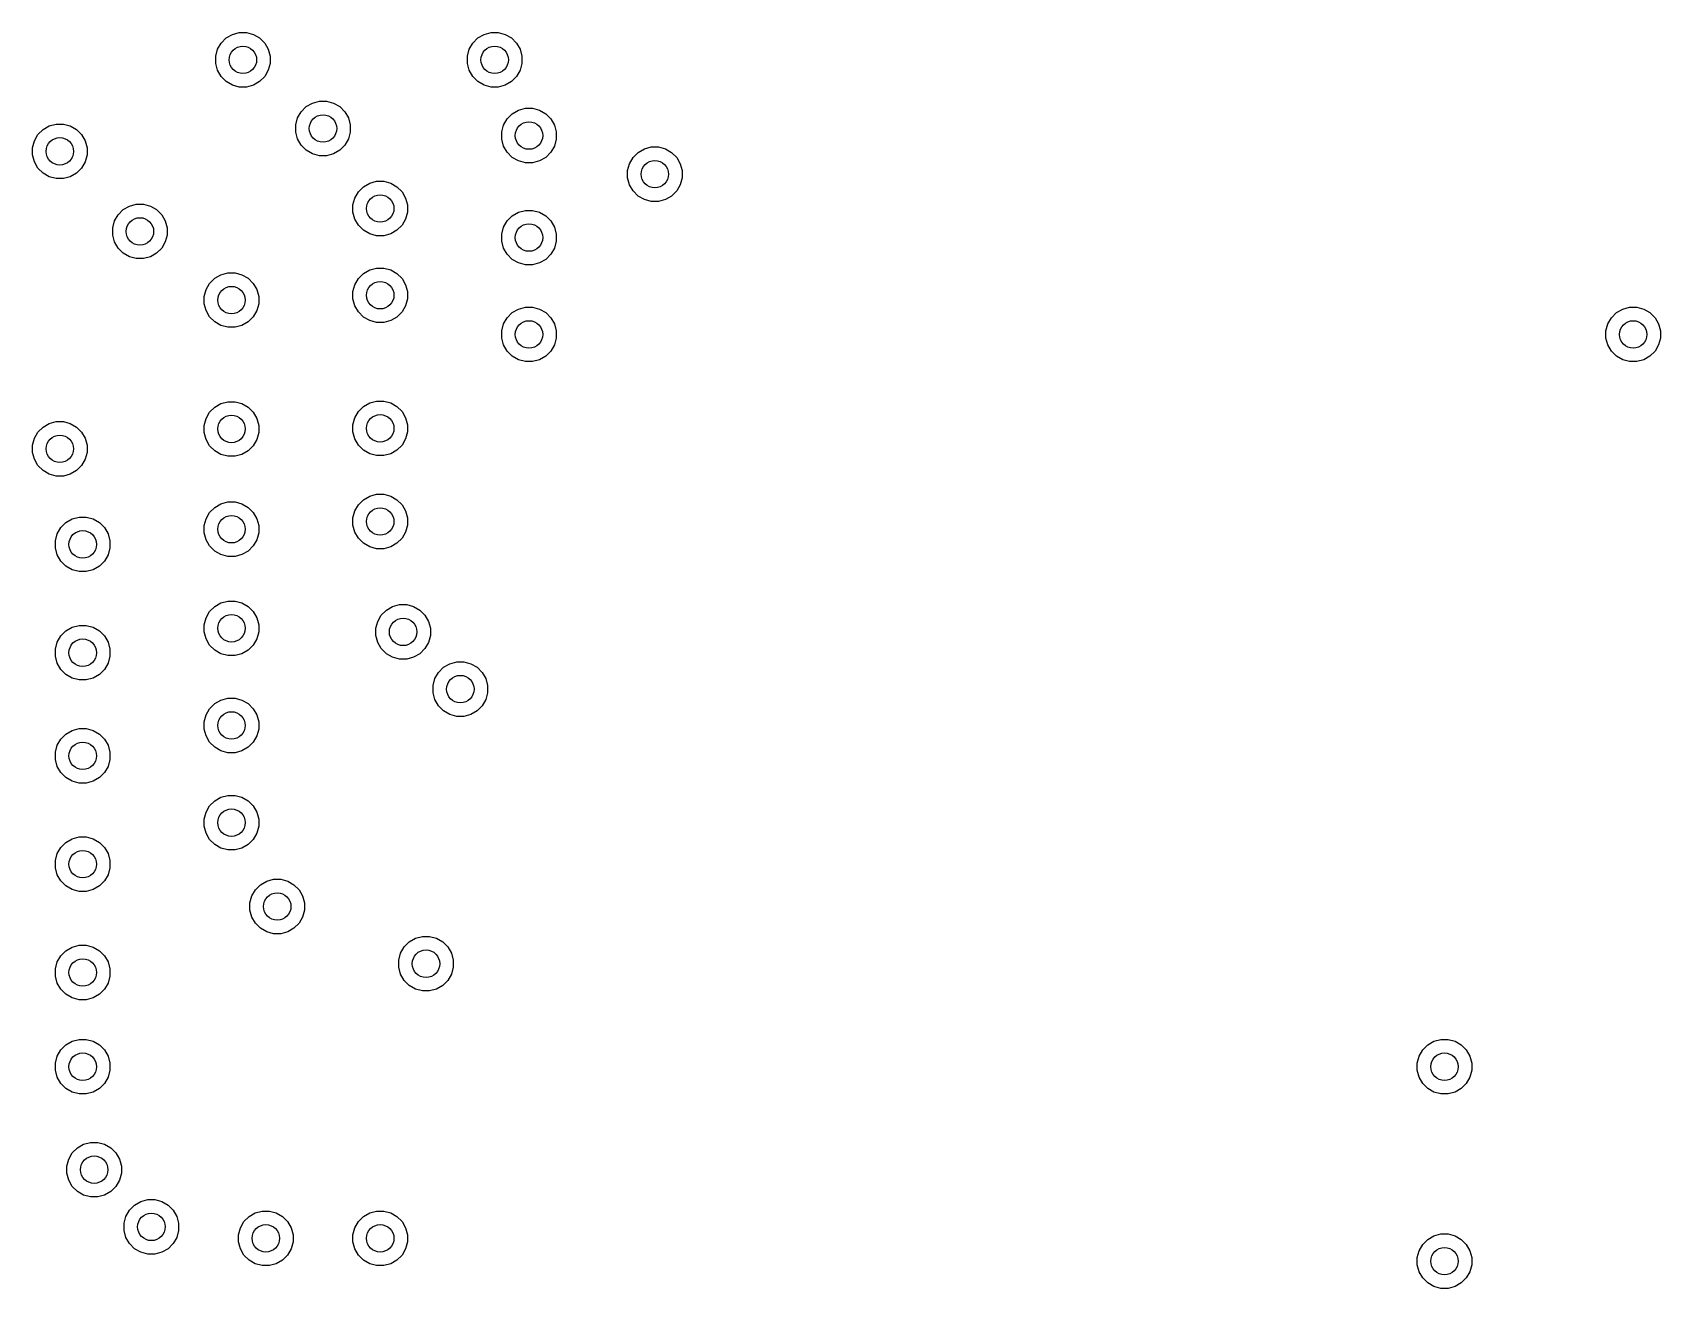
# Model space of a CAD drawing. Header units: inches. Extents: x 5.8 to 17.9, y -6.4 to -1.3.
# Drawn here: x 15.264 to 15.975, y -5.225 to -4.676 of the extents above; entities that cross this region are included whole.
import ezdxf

# ---------------------------------------------------------------- set-up
doc = ezdxf.new("R2010")
doc.units = ezdxf.units.IN
doc.header["$MEASUREMENT"] = 0
doc.layers.add('In2.Cu', color=33, linetype='CONTINUOUS', true_color=0xce7d2c)

msp = doc.modelspace()

# ---------------------------------------------------------------- linework, layer by layer
at = {"layer": 'In2.Cu', "linetype": 'CONTINUOUS'}
for p, q in [((15.34602, -4.68094), (15.34824, -4.67872)), ((15.34824, -4.67872), (15.35096, -4.67715)), ((15.35096, -4.67715), (15.35398, -4.67634)), ((15.35398, -4.67634), (15.35712, -4.67634)), ((15.35712, -4.67634), (15.36015, -4.67715)), ((15.36015, -4.67715), (15.36286, -4.67872)), ((15.36286, -4.67872), (15.36508, -4.68094)), ((15.45602, -4.68094), (15.45824, -4.67872)), ((15.45824, -4.67872), (15.46096, -4.67715)), ((15.46096, -4.67715), (15.46398, -4.67634)), ((15.46398, -4.67634), (15.46712, -4.67634)), ((15.46712, -4.67634), (15.47015, -4.67715)), ((15.47015, -4.67715), (15.47286, -4.67872)), ((15.47286, -4.67872), (15.47508, -4.68094)), ((15.34365, -4.68668), (15.34446, -4.68365)), ((15.34365, -4.68982), (15.34365, -4.68668)), ((15.34446, -4.68365), (15.34602, -4.68094)), ((15.36508, -4.68094), (15.36665, -4.68365)), ((15.36665, -4.68365), (15.36746, -4.68668)), ((15.36746, -4.68668), (15.36746, -4.68982)), ((15.45365, -4.68668), (15.45446, -4.68365)), ((15.45365, -4.68982), (15.45365, -4.68668)), ((15.45446, -4.68365), (15.45602, -4.68094)), ((15.47508, -4.68094), (15.47664, -4.68365)), ((15.47664, -4.68365), (15.47746, -4.68668)), ((15.47746, -4.68668), (15.47746, -4.68982)), ((15.34446, -4.69284), (15.34365, -4.68982)), ((15.34602, -4.69556), (15.34446, -4.69284)), ((15.36665, -4.69284), (15.36508, -4.69556)), ((15.36746, -4.68982), (15.36665, -4.69284)), ((15.45446, -4.69284), (15.45365, -4.68982)), ((15.45602, -4.69556), (15.45446, -4.69284)), ((15.47664, -4.69284), (15.47508, -4.69556)), ((15.47746, -4.68982), (15.47664, -4.69284)), ((15.34824, -4.69777), (15.34602, -4.69556)), ((15.35096, -4.69934), (15.34824, -4.69777)), ((15.35398, -4.70015), (15.35096, -4.69934)), ((15.35712, -4.70015), (15.35398, -4.70015)), ((15.36015, -4.69934), (15.35712, -4.70015)), ((15.36286, -4.69777), (15.36015, -4.69934)), ((15.36508, -4.69556), (15.36286, -4.69777)), ((15.45824, -4.69777), (15.45602, -4.69556)), ((15.46096, -4.69934), (15.45824, -4.69777)), ((15.46398, -4.70015), (15.46096, -4.69934)), ((15.46712, -4.70015), (15.46398, -4.70015)), ((15.47015, -4.69934), (15.46712, -4.70015)), ((15.47286, -4.69777), (15.47015, -4.69934)), ((15.47508, -4.69556), (15.47286, -4.69777)), ((15.38324, -4.70872), (15.38596, -4.70715)), ((15.38596, -4.70715), (15.38898, -4.70634)), ((15.38898, -4.70634), (15.39212, -4.70634)), ((15.39212, -4.70634), (15.39515, -4.70715)), ((15.39515, -4.70715), (15.39786, -4.70872)), ((15.37865, -4.71668), (15.37946, -4.71365)), ((15.37946, -4.71365), (15.38102, -4.71094)), ((15.38102, -4.71094), (15.38324, -4.70872)), ((15.39786, -4.70872), (15.40008, -4.71094)), ((15.40008, -4.71094), (15.40165, -4.71365)), ((15.40165, -4.71365), (15.40246, -4.71668)), ((15.46946, -4.71676), (15.47102, -4.71405)), ((15.47102, -4.71405), (15.47324, -4.71183)), ((15.47324, -4.71183), (15.47596, -4.71026)), ((15.47596, -4.71026), (15.47898, -4.70945)), ((15.47898, -4.70945), (15.48212, -4.70945)), ((15.48212, -4.70945), (15.48515, -4.71026)), ((15.48515, -4.71026), (15.48786, -4.71183)), ((15.48786, -4.71183), (15.49008, -4.71405)), ((15.49008, -4.71405), (15.49165, -4.71676)), ((15.26446, -4.72365), (15.26602, -4.72094)), ((15.26602, -4.72094), (15.26824, -4.71872)), ((15.26824, -4.71872), (15.27096, -4.71715)), ((15.27096, -4.71715), (15.27398, -4.71634)), ((15.27398, -4.71634), (15.27712, -4.71634)), ((15.27712, -4.71634), (15.28015, -4.71715)), ((15.28015, -4.71715), (15.28286, -4.71872)), ((15.28286, -4.71872), (15.28508, -4.72094)), ((15.28508, -4.72094), (15.28665, -4.72365)), ((15.37865, -4.71982), (15.37865, -4.71668)), ((15.37946, -4.72284), (15.37865, -4.71982)), ((15.40246, -4.71982), (15.40165, -4.72284)), ((15.40246, -4.71668), (15.40246, -4.71982)), ((15.46865, -4.71979), (15.46946, -4.71676)), ((15.46865, -4.72293), (15.46865, -4.71979)), ((15.49165, -4.71676), (15.49246, -4.71979)), ((15.49246, -4.71979), (15.49246, -4.72293)), ((15.26365, -4.72668), (15.26446, -4.72365)), ((15.26365, -4.72982), (15.26365, -4.72668)), ((15.26446, -4.73284), (15.26365, -4.72982)), ((15.28665, -4.72365), (15.28746, -4.72668)), ((15.28746, -4.72982), (15.28665, -4.73284)), ((15.28746, -4.72668), (15.28746, -4.72982)), ((15.38102, -4.72556), (15.37946, -4.72284)), ((15.38324, -4.72777), (15.38102, -4.72556)), ((15.38596, -4.72934), (15.38324, -4.72777)), ((15.38898, -4.73015), (15.38596, -4.72934)), ((15.39515, -4.72934), (15.39212, -4.73015)), ((15.39786, -4.72777), (15.39515, -4.72934)), ((15.40008, -4.72556), (15.39786, -4.72777)), ((15.40165, -4.72284), (15.40008, -4.72556)), ((15.46946, -4.72595), (15.46865, -4.72293)), ((15.47102, -4.72867), (15.46946, -4.72595)), ((15.47324, -4.73088), (15.47102, -4.72867)), ((15.49008, -4.72867), (15.48786, -4.73088)), ((15.49165, -4.72595), (15.49008, -4.72867)), ((15.49246, -4.72293), (15.49165, -4.72595)), ((15.52602, -4.73094), (15.52824, -4.72872)), ((15.52824, -4.72872), (15.53096, -4.72715)), ((15.53096, -4.72715), (15.53398, -4.72634)), ((15.53398, -4.72634), (15.53712, -4.72634)), ((15.53712, -4.72634), (15.54015, -4.72715)), ((15.54015, -4.72715), (15.54286, -4.72872)), ((15.54286, -4.72872), (15.54508, -4.73094)), ((15.26602, -4.73556), (15.26446, -4.73284)), ((15.26824, -4.73777), (15.26602, -4.73556)), ((15.28508, -4.73556), (15.28286, -4.73777)), ((15.28665, -4.73284), (15.28508, -4.73556)), ((15.39212, -4.73015), (15.38898, -4.73015)), ((15.47596, -4.73245), (15.47324, -4.73088)), ((15.47898, -4.73326), (15.47596, -4.73245)), ((15.48212, -4.73326), (15.47898, -4.73326)), ((15.48515, -4.73245), (15.48212, -4.73326)), ((15.48786, -4.73088), (15.48515, -4.73245)), ((15.52365, -4.73668), (15.52446, -4.73365)), ((15.52365, -4.73982), (15.52365, -4.73668)), ((15.52446, -4.73365), (15.52602, -4.73094)), ((15.54508, -4.73094), (15.54664, -4.73365)), ((15.54664, -4.73365), (15.54746, -4.73668)), ((15.54746, -4.73668), (15.54746, -4.73982)), ((15.27096, -4.73934), (15.26824, -4.73777)), ((15.27398, -4.74015), (15.27096, -4.73934)), ((15.27712, -4.74015), (15.27398, -4.74015)), ((15.28015, -4.73934), (15.27712, -4.74015)), ((15.28286, -4.73777), (15.28015, -4.73934)), ((15.40602, -4.74594), (15.40824, -4.74372)), ((15.40824, -4.74372), (15.41096, -4.74215)), ((15.41096, -4.74215), (15.41398, -4.74134)), ((15.41398, -4.74134), (15.41712, -4.74134)), ((15.41712, -4.74134), (15.42015, -4.74215)), ((15.42015, -4.74215), (15.42286, -4.74372)), ((15.42286, -4.74372), (15.42508, -4.74594)), ((15.52446, -4.74284), (15.52365, -4.73982)), ((15.52602, -4.74556), (15.52446, -4.74284)), ((15.54664, -4.74284), (15.54508, -4.74556)), ((15.54746, -4.73982), (15.54664, -4.74284)), ((15.40365, -4.75168), (15.40446, -4.74865)), ((15.40446, -4.74865), (15.40602, -4.74594)), ((15.42508, -4.74594), (15.42664, -4.74865)), ((15.42664, -4.74865), (15.42746, -4.75168)), ((15.52824, -4.74777), (15.52602, -4.74556)), ((15.53096, -4.74934), (15.52824, -4.74777)), ((15.53398, -4.75015), (15.53096, -4.74934)), ((15.53712, -4.75015), (15.53398, -4.75015)), ((15.54015, -4.74934), (15.53712, -4.75015)), ((15.54286, -4.74777), (15.54015, -4.74934)), ((15.54508, -4.74556), (15.54286, -4.74777)), ((15.29946, -4.75865), (15.30102, -4.75594)), ((15.30102, -4.75594), (15.30324, -4.75372)), ((15.30324, -4.75372), (15.30596, -4.75215)), ((15.30596, -4.75215), (15.30898, -4.75134)), ((15.30898, -4.75134), (15.31212, -4.75134)), ((15.31212, -4.75134), (15.31515, -4.75215)), ((15.31515, -4.75215), (15.31786, -4.75372)), ((15.31786, -4.75372), (15.32008, -4.75594)), ((15.32008, -4.75594), (15.32165, -4.75865)), ((15.40365, -4.75482), (15.40365, -4.75168)), ((15.40446, -4.75784), (15.40365, -4.75482)), ((15.40602, -4.76056), (15.40446, -4.75784)), ((15.42664, -4.75784), (15.42508, -4.76056)), ((15.42746, -4.75482), (15.42664, -4.75784)), ((15.42746, -4.75168), (15.42746, -4.75482)), ((15.47102, -4.75863), (15.47324, -4.75642)), ((15.47324, -4.75642), (15.47596, -4.75485)), ((15.47596, -4.75485), (15.47898, -4.75404)), ((15.47898, -4.75404), (15.48212, -4.75404)), ((15.48212, -4.75404), (15.48515, -4.75485)), ((15.48515, -4.75485), (15.48786, -4.75642)), ((15.48786, -4.75642), (15.49008, -4.75863)), ((15.29865, -4.76168), (15.29946, -4.75865)), ((15.29865, -4.76482), (15.29865, -4.76168)), ((15.29946, -4.76784), (15.29865, -4.76482)), ((15.32165, -4.75865), (15.32246, -4.76168)), ((15.32246, -4.76482), (15.32165, -4.76784)), ((15.32246, -4.76168), (15.32246, -4.76482)), ((15.40824, -4.76277), (15.40602, -4.76056)), ((15.41096, -4.76434), (15.40824, -4.76277)), ((15.41398, -4.76515), (15.41096, -4.76434)), ((15.41712, -4.76515), (15.41398, -4.76515)), ((15.42015, -4.76434), (15.41712, -4.76515)), ((15.42286, -4.76277), (15.42015, -4.76434)), ((15.42508, -4.76056), (15.42286, -4.76277)), ((15.46865, -4.76438), (15.46946, -4.76135)), ((15.46865, -4.76751), (15.46865, -4.76438)), ((15.46946, -4.76135), (15.47102, -4.75863)), ((15.49008, -4.75863), (15.49165, -4.76135)), ((15.49165, -4.76135), (15.49246, -4.76438)), ((15.49246, -4.76438), (15.49246, -4.76751)), ((15.30102, -4.77056), (15.29946, -4.76784)), ((15.30324, -4.77277), (15.30102, -4.77056)), ((15.32008, -4.77056), (15.31786, -4.77277)), ((15.32165, -4.76784), (15.32008, -4.77056)), ((15.46946, -4.77054), (15.46865, -4.76751)), ((15.47102, -4.77325), (15.46946, -4.77054)), ((15.49165, -4.77054), (15.49008, -4.77325)), ((15.49246, -4.76751), (15.49165, -4.77054)), ((15.30596, -4.77434), (15.30324, -4.77277)), ((15.30898, -4.77515), (15.30596, -4.77434)), ((15.31212, -4.77515), (15.30898, -4.77515)), ((15.31515, -4.77434), (15.31212, -4.77515)), ((15.31786, -4.77277), (15.31515, -4.77434)), ((15.41096, -4.78005), (15.41398, -4.77924)), ((15.41398, -4.77924), (15.41712, -4.77924)), ((15.41712, -4.77924), (15.42015, -4.78005)), ((15.47324, -4.77547), (15.47102, -4.77325)), ((15.47596, -4.77704), (15.47324, -4.77547)), ((15.47898, -4.77785), (15.47596, -4.77704)), ((15.48212, -4.77785), (15.47898, -4.77785)), ((15.48515, -4.77704), (15.48212, -4.77785)), ((15.48786, -4.77547), (15.48515, -4.77704)), ((15.49008, -4.77325), (15.48786, -4.77547)), ((15.33946, -4.78865), (15.34102, -4.78594)), ((15.34102, -4.78594), (15.34324, -4.78372)), ((15.34324, -4.78372), (15.34596, -4.78215)), ((15.34596, -4.78215), (15.34898, -4.78134)), ((15.34898, -4.78134), (15.35212, -4.78134)), ((15.35212, -4.78134), (15.35515, -4.78215)), ((15.35515, -4.78215), (15.35786, -4.78372)), ((15.35786, -4.78372), (15.36008, -4.78594)), ((15.36008, -4.78594), (15.36164, -4.78865)), ((15.40365, -4.78957), (15.40446, -4.78655)), ((15.40446, -4.78655), (15.40602, -4.78383)), ((15.40602, -4.78383), (15.40824, -4.78162)), ((15.40824, -4.78162), (15.41096, -4.78005)), ((15.42015, -4.78005), (15.42286, -4.78162)), ((15.42286, -4.78162), (15.42508, -4.78383)), ((15.42508, -4.78383), (15.42664, -4.78655)), ((15.42664, -4.78655), (15.42746, -4.78957)), ((15.33865, -4.79168), (15.33946, -4.78865)), ((15.33865, -4.79482), (15.33865, -4.79168)), ((15.36164, -4.78865), (15.36246, -4.79168)), ((15.36246, -4.79168), (15.36246, -4.79482)), ((15.40365, -4.79271), (15.40365, -4.78957)), ((15.40446, -4.79574), (15.40365, -4.79271)), ((15.42746, -4.79271), (15.42664, -4.79574)), ((15.42746, -4.78957), (15.42746, -4.79271)), ((15.33946, -4.79784), (15.33865, -4.79482)), ((15.34102, -4.80056), (15.33946, -4.79784)), ((15.34324, -4.80277), (15.34102, -4.80056)), ((15.36008, -4.80056), (15.35786, -4.80277)), ((15.36164, -4.79784), (15.36008, -4.80056)), ((15.36246, -4.79482), (15.36164, -4.79784)), ((15.40602, -4.79845), (15.40446, -4.79574)), ((15.40824, -4.80067), (15.40602, -4.79845)), ((15.41096, -4.80224), (15.40824, -4.80067)), ((15.42286, -4.80067), (15.42015, -4.80224)), ((15.42508, -4.79845), (15.42286, -4.80067)), ((15.42664, -4.79574), (15.42508, -4.79845)), ((15.46946, -4.80365), (15.47102, -4.80094)), ((15.47102, -4.80094), (15.47324, -4.79872)), ((15.47324, -4.79872), (15.47596, -4.79715)), ((15.47596, -4.79715), (15.47898, -4.79634)), ((15.47898, -4.79634), (15.48212, -4.79634)), ((15.48212, -4.79634), (15.48515, -4.79715)), ((15.48515, -4.79715), (15.48786, -4.79872)), ((15.48786, -4.79872), (15.49008, -4.80094)), ((15.49008, -4.80094), (15.49165, -4.80365)), ((15.9519, -4.80365), (15.95347, -4.80094)), ((15.95347, -4.80094), (15.95568, -4.79872)), ((15.95568, -4.79872), (15.9584, -4.79715)), ((15.9584, -4.79715), (15.96142, -4.79634)), ((15.96142, -4.79634), (15.96456, -4.79634)), ((15.96456, -4.79634), (15.96759, -4.79715)), ((15.96759, -4.79715), (15.9703, -4.79872)), ((15.9703, -4.79872), (15.97252, -4.80094)), ((15.97252, -4.80094), (15.97409, -4.80365)), ((15.34596, -4.80434), (15.34324, -4.80277)), ((15.34898, -4.80515), (15.34596, -4.80434)), ((15.35212, -4.80515), (15.34898, -4.80515)), ((15.35515, -4.80434), (15.35212, -4.80515)), ((15.35786, -4.80277), (15.35515, -4.80434)), ((15.41398, -4.80305), (15.41096, -4.80224)), ((15.41712, -4.80305), (15.41398, -4.80305)), ((15.42015, -4.80224), (15.41712, -4.80305)), ((15.46865, -4.80668), (15.46946, -4.80365)), ((15.46865, -4.80982), (15.46865, -4.80668)), ((15.49165, -4.80365), (15.49246, -4.80668)), ((15.49246, -4.80668), (15.49246, -4.80982)), ((15.95109, -4.80668), (15.9519, -4.80365)), ((15.95109, -4.80982), (15.95109, -4.80668)), ((15.97409, -4.80365), (15.9749, -4.80668)), ((15.9749, -4.80668), (15.9749, -4.80982)), ((15.46946, -4.81284), (15.46865, -4.80982)), ((15.47102, -4.81556), (15.46946, -4.81284)), ((15.49165, -4.81284), (15.49008, -4.81556)), ((15.49246, -4.80982), (15.49165, -4.81284)), ((15.9519, -4.81284), (15.95109, -4.80982)), ((15.95347, -4.81556), (15.9519, -4.81284)), ((15.97409, -4.81284), (15.97252, -4.81556)), ((15.9749, -4.80982), (15.97409, -4.81284)), ((15.47324, -4.81777), (15.47102, -4.81556)), ((15.47596, -4.81934), (15.47324, -4.81777)), ((15.47898, -4.82015), (15.47596, -4.81934)), ((15.48212, -4.82015), (15.47898, -4.82015)), ((15.48515, -4.81934), (15.48212, -4.82015)), ((15.48786, -4.81777), (15.48515, -4.81934)), ((15.49008, -4.81556), (15.48786, -4.81777)), ((15.95568, -4.81777), (15.95347, -4.81556)), ((15.9584, -4.81934), (15.95568, -4.81777)), ((15.96142, -4.82015), (15.9584, -4.81934)), ((15.96456, -4.82015), (15.96142, -4.82015)), ((15.96759, -4.81934), (15.96456, -4.82015)), ((15.9703, -4.81777), (15.96759, -4.81934)), ((15.97252, -4.81556), (15.9703, -4.81777)), ((15.33946, -4.84497), (15.34102, -4.84226)), ((15.34102, -4.84226), (15.34324, -4.84004)), ((15.34324, -4.84004), (15.34596, -4.83847)), ((15.34596, -4.83847), (15.34898, -4.83766)), ((15.34898, -4.83766), (15.35212, -4.83766)), ((15.35212, -4.83766), (15.35515, -4.83847)), ((15.35515, -4.83847), (15.35786, -4.84004)), ((15.35786, -4.84004), (15.36008, -4.84226)), ((15.36008, -4.84226), (15.36164, -4.84497)), ((15.40446, -4.8447), (15.40602, -4.84198)), ((15.40602, -4.84198), (15.40824, -4.83976)), ((15.40824, -4.83976), (15.41096, -4.8382)), ((15.41096, -4.8382), (15.41398, -4.83739)), ((15.41398, -4.83739), (15.41712, -4.83739)), ((15.41712, -4.83739), (15.42015, -4.8382)), ((15.42015, -4.8382), (15.42286, -4.83976)), ((15.42286, -4.83976), (15.42508, -4.84198)), ((15.42508, -4.84198), (15.42664, -4.8447)), ((15.26602, -4.85094), (15.26824, -4.84872)), ((15.26824, -4.84872), (15.27096, -4.84715)), ((15.27096, -4.84715), (15.27398, -4.84634)), ((15.27398, -4.84634), (15.27712, -4.84634)), ((15.27712, -4.84634), (15.28015, -4.84715)), ((15.28015, -4.84715), (15.28286, -4.84872)), ((15.28286, -4.84872), (15.28508, -4.85094)), ((15.33865, -4.848), (15.33946, -4.84497)), ((15.33865, -4.85113), (15.33865, -4.848)), ((15.36164, -4.84497), (15.36246, -4.848)), ((15.36246, -4.848), (15.36246, -4.85113)), ((15.40365, -4.84772), (15.40446, -4.8447)), ((15.40365, -4.85086), (15.40365, -4.84772)), ((15.42664, -4.8447), (15.42746, -4.84772)), ((15.42746, -4.84772), (15.42746, -4.85086)), ((15.26365, -4.85668), (15.26446, -4.85365)), ((15.26365, -4.85982), (15.26365, -4.85668)), ((15.26446, -4.85365), (15.26602, -4.85094)), ((15.28508, -4.85094), (15.28665, -4.85365)), ((15.28665, -4.85365), (15.28746, -4.85668)), ((15.28746, -4.85668), (15.28746, -4.85982)), ((15.33946, -4.85416), (15.33865, -4.85113)), ((15.34102, -4.85688), (15.33946, -4.85416)), ((15.34324, -4.85909), (15.34102, -4.85688)), ((15.36008, -4.85688), (15.35786, -4.85909)), ((15.36164, -4.85416), (15.36008, -4.85688)), ((15.36246, -4.85113), (15.36164, -4.85416)), ((15.40446, -4.85389), (15.40365, -4.85086)), ((15.40602, -4.8566), (15.40446, -4.85389)), ((15.40824, -4.85882), (15.40602, -4.8566)), ((15.42508, -4.8566), (15.42286, -4.85882)), ((15.42664, -4.85389), (15.42508, -4.8566)), ((15.42746, -4.85086), (15.42664, -4.85389)), ((15.26446, -4.86284), (15.26365, -4.85982)), ((15.26602, -4.86556), (15.26446, -4.86284)), ((15.28665, -4.86284), (15.28508, -4.86556)), ((15.28746, -4.85982), (15.28665, -4.86284)), ((15.34596, -4.86066), (15.34324, -4.85909)), ((15.34898, -4.86147), (15.34596, -4.86066)), ((15.35212, -4.86147), (15.34898, -4.86147)), ((15.35515, -4.86066), (15.35212, -4.86147)), ((15.35786, -4.85909), (15.35515, -4.86066)), ((15.41096, -4.86039), (15.40824, -4.85882)), ((15.41398, -4.8612), (15.41096, -4.86039)), ((15.41712, -4.8612), (15.41398, -4.8612)), ((15.42015, -4.86039), (15.41712, -4.8612)), ((15.42286, -4.85882), (15.42015, -4.86039)), ((15.26824, -4.86777), (15.26602, -4.86556)), ((15.27096, -4.86934), (15.26824, -4.86777)), ((15.27398, -4.87015), (15.27096, -4.86934)), ((15.27712, -4.87015), (15.27398, -4.87015)), ((15.28015, -4.86934), (15.27712, -4.87015)), ((15.28286, -4.86777), (15.28015, -4.86934)), ((15.28508, -4.86556), (15.28286, -4.86777)), ((15.40824, -4.88047), (15.41096, -4.87891)), ((15.41096, -4.87891), (15.41398, -4.87809)), ((15.41398, -4.87809), (15.41712, -4.87809)), ((15.41712, -4.87809), (15.42015, -4.87891)), ((15.42015, -4.87891), (15.42286, -4.88047)), ((15.33946, -4.88879), (15.34102, -4.88608)), ((15.34102, -4.88608), (15.34324, -4.88386)), ((15.34324, -4.88386), (15.34596, -4.88229)), ((15.34596, -4.88229), (15.34898, -4.88148)), ((15.34898, -4.88148), (15.35212, -4.88148)), ((15.35212, -4.88148), (15.35515, -4.88229)), ((15.35515, -4.88229), (15.35786, -4.88386)), ((15.35786, -4.88386), (15.36008, -4.88608)), ((15.36008, -4.88608), (15.36164, -4.88879)), ((15.40365, -4.88843), (15.40446, -4.8854)), ((15.40446, -4.8854), (15.40602, -4.88269)), ((15.40602, -4.88269), (15.40824, -4.88047)), ((15.42286, -4.88047), (15.42508, -4.88269)), ((15.42508, -4.88269), (15.42664, -4.8854)), ((15.42664, -4.8854), (15.42746, -4.88843)), ((15.27446, -4.8954), (15.27602, -4.89269)), ((15.27602, -4.89269), (15.27824, -4.89047)), ((15.27824, -4.89047), (15.28096, -4.88891)), ((15.28096, -4.88891), (15.28398, -4.88809)), ((15.28398, -4.88809), (15.28712, -4.88809)), ((15.28712, -4.88809), (15.29015, -4.88891)), ((15.29015, -4.88891), (15.29286, -4.89047)), ((15.29286, -4.89047), (15.29508, -4.89269)), ((15.29508, -4.89269), (15.29664, -4.8954)), ((15.33865, -4.89182), (15.33946, -4.88879)), ((15.33865, -4.89495), (15.33865, -4.89182)), ((15.36164, -4.88879), (15.36246, -4.89182)), ((15.36246, -4.89182), (15.36246, -4.89495)), ((15.40365, -4.89157), (15.40365, -4.88843)), ((15.40446, -4.8946), (15.40365, -4.89157)), ((15.42746, -4.89157), (15.42664, -4.8946)), ((15.42746, -4.88843), (15.42746, -4.89157)), ((15.27365, -4.89843), (15.27446, -4.8954)), ((15.27365, -4.90157), (15.27365, -4.89843)), ((15.29664, -4.8954), (15.29746, -4.89843)), ((15.29746, -4.89843), (15.29746, -4.90157)), ((15.33946, -4.89798), (15.33865, -4.89495)), ((15.34102, -4.9007), (15.33946, -4.89798)), ((15.36164, -4.89798), (15.36008, -4.9007)), ((15.36246, -4.89495), (15.36164, -4.89798)), ((15.40602, -4.89731), (15.40446, -4.8946)), ((15.40824, -4.89953), (15.40602, -4.89731)), ((15.41096, -4.90109), (15.40824, -4.89953)), ((15.42286, -4.89953), (15.42015, -4.90109)), ((15.42508, -4.89731), (15.42286, -4.89953)), ((15.42664, -4.8946), (15.42508, -4.89731)), ((15.27446, -4.9046), (15.27365, -4.90157)), ((15.27602, -4.90731), (15.27446, -4.9046)), ((15.27824, -4.90953), (15.27602, -4.90731)), ((15.29508, -4.90731), (15.29286, -4.90953)), ((15.29664, -4.9046), (15.29508, -4.90731)), ((15.29746, -4.90157), (15.29664, -4.9046)), ((15.34324, -4.90291), (15.34102, -4.9007)), ((15.34596, -4.90448), (15.34324, -4.90291)), ((15.34898, -4.90529), (15.34596, -4.90448)), ((15.35212, -4.90529), (15.34898, -4.90529)), ((15.35515, -4.90448), (15.35212, -4.90529)), ((15.35786, -4.90291), (15.35515, -4.90448)), ((15.36008, -4.9007), (15.35786, -4.90291)), ((15.41398, -4.90191), (15.41096, -4.90109)), ((15.41712, -4.90191), (15.41398, -4.90191)), ((15.42015, -4.90109), (15.41712, -4.90191)), ((15.28096, -4.91109), (15.27824, -4.90953)), ((15.28398, -4.91191), (15.28096, -4.91109)), ((15.28712, -4.91191), (15.28398, -4.91191)), ((15.29015, -4.91109), (15.28712, -4.91191)), ((15.29286, -4.90953), (15.29015, -4.91109)), ((15.34102, -4.92936), (15.34324, -4.92715)), ((15.34324, -4.92715), (15.34596, -4.92558)), ((15.34596, -4.92558), (15.34898, -4.92477)), ((15.34898, -4.92477), (15.35212, -4.92477)), ((15.35212, -4.92477), (15.35515, -4.92558)), ((15.35515, -4.92558), (15.35786, -4.92715)), ((15.35786, -4.92715), (15.36008, -4.92936)), ((15.41602, -4.93094), (15.41824, -4.92872)), ((15.41824, -4.92872), (15.42096, -4.92715)), ((15.42096, -4.92715), (15.42398, -4.92634)), ((15.42398, -4.92634), (15.42712, -4.92634)), ((15.42712, -4.92634), (15.43015, -4.92715)), ((15.43015, -4.92715), (15.43286, -4.92872)), ((15.43286, -4.92872), (15.43508, -4.93094)), ((15.28096, -4.93625), (15.28398, -4.93544)), ((15.28398, -4.93544), (15.28712, -4.93544)), ((15.28712, -4.93544), (15.29015, -4.93625)), ((15.33865, -4.93511), (15.33946, -4.93208)), ((15.33865, -4.93824), (15.33865, -4.93511)), ((15.33946, -4.93208), (15.34102, -4.92936)), ((15.36008, -4.92936), (15.36164, -4.93208)), ((15.36164, -4.93208), (15.36246, -4.93511)), ((15.36246, -4.93511), (15.36246, -4.93824)), ((15.41365, -4.93668), (15.41446, -4.93365)), ((15.41446, -4.93365), (15.41602, -4.93094)), ((15.43508, -4.93094), (15.43665, -4.93365)), ((15.43665, -4.93365), (15.43746, -4.93668)), ((15.27365, -4.94578), (15.27446, -4.94275)), ((15.27446, -4.94275), (15.27602, -4.94003)), ((15.27602, -4.94003), (15.27824, -4.93782)), ((15.27824, -4.93782), (15.28096, -4.93625)), ((15.29015, -4.93625), (15.29286, -4.93782)), ((15.29286, -4.93782), (15.29508, -4.94003)), ((15.29508, -4.94003), (15.29664, -4.94275)), ((15.29664, -4.94275), (15.29746, -4.94578)), ((15.33946, -4.94127), (15.33865, -4.93824)), ((15.34102, -4.94398), (15.33946, -4.94127)), ((15.36164, -4.94127), (15.36008, -4.94398)), ((15.36246, -4.93824), (15.36164, -4.94127)), ((15.41365, -4.93982), (15.41365, -4.93668)), ((15.41446, -4.94284), (15.41365, -4.93982)), ((15.41602, -4.94556), (15.41446, -4.94284)), ((15.43665, -4.94284), (15.43508, -4.94556)), ((15.43746, -4.93982), (15.43665, -4.94284)), ((15.43746, -4.93668), (15.43746, -4.93982)), ((15.27365, -4.94891), (15.27365, -4.94578)), ((15.27446, -4.95194), (15.27365, -4.94891)), ((15.29746, -4.94891), (15.29664, -4.95194)), ((15.29746, -4.94578), (15.29746, -4.94891)), ((15.34324, -4.9462), (15.34102, -4.94398)), ((15.34596, -4.94777), (15.34324, -4.9462)), ((15.34898, -4.94858), (15.34596, -4.94777)), ((15.35212, -4.94858), (15.34898, -4.94858)), ((15.35515, -4.94777), (15.35212, -4.94858)), ((15.35786, -4.9462), (15.35515, -4.94777)), ((15.36008, -4.94398), (15.35786, -4.9462)), ((15.41824, -4.94777), (15.41602, -4.94556)), ((15.42096, -4.94934), (15.41824, -4.94777)), ((15.42398, -4.95015), (15.42096, -4.94934)), ((15.42712, -4.95015), (15.42398, -4.95015)), ((15.43015, -4.94934), (15.42712, -4.95015)), ((15.43286, -4.94777), (15.43015, -4.94934)), ((15.43508, -4.94556), (15.43286, -4.94777)), ((15.27602, -4.95465), (15.27446, -4.95194)), ((15.27824, -4.95687), (15.27602, -4.95465)), ((15.28096, -4.95844), (15.27824, -4.95687)), ((15.29286, -4.95687), (15.29015, -4.95844)), ((15.29508, -4.95465), (15.29286, -4.95687)), ((15.29664, -4.95194), (15.29508, -4.95465)), ((15.43946, -4.95865), (15.44102, -4.95594)), ((15.44102, -4.95594), (15.44324, -4.95372)), ((15.44324, -4.95372), (15.44596, -4.95215)), ((15.44596, -4.95215), (15.44898, -4.95134)), ((15.44898, -4.95134), (15.45212, -4.95134)), ((15.45212, -4.95134), (15.45515, -4.95215)), ((15.45515, -4.95215), (15.45786, -4.95372)), ((15.45786, -4.95372), (15.46008, -4.95594)), ((15.46008, -4.95594), (15.46164, -4.95865)), ((15.28398, -4.95925), (15.28096, -4.95844)), ((15.28712, -4.95925), (15.28398, -4.95925)), ((15.29015, -4.95844), (15.28712, -4.95925)), ((15.43865, -4.96168), (15.43946, -4.95865)), ((15.43865, -4.96482), (15.43865, -4.96168)), ((15.46164, -4.95865), (15.46246, -4.96168)), ((15.46246, -4.96168), (15.46246, -4.96482)), ((15.34102, -4.97182), (15.34324, -4.96961)), ((15.34324, -4.96961), (15.34596, -4.96804)), ((15.34596, -4.96804), (15.34898, -4.96723)), ((15.34898, -4.96723), (15.35212, -4.96723)), ((15.35212, -4.96723), (15.35515, -4.96804)), ((15.35515, -4.96804), (15.35786, -4.96961)), ((15.35786, -4.96961), (15.36008, -4.97182)), ((15.43946, -4.96784), (15.43865, -4.96482)), ((15.44102, -4.97056), (15.43946, -4.96784)), ((15.44324, -4.97277), (15.44102, -4.97056)), ((15.46008, -4.97056), (15.45786, -4.97277)), ((15.46164, -4.96784), (15.46008, -4.97056)), ((15.46246, -4.96482), (15.46164, -4.96784)), ((15.33865, -4.97757), (15.33946, -4.97454)), ((15.33865, -4.9807), (15.33865, -4.97757)), ((15.33946, -4.97454), (15.34102, -4.97182)), ((15.36008, -4.97182), (15.36164, -4.97454)), ((15.36164, -4.97454), (15.36246, -4.97757)), ((15.36246, -4.97757), (15.36246, -4.9807)), ((15.44596, -4.97434), (15.44324, -4.97277)), ((15.44898, -4.97515), (15.44596, -4.97434)), ((15.45212, -4.97515), (15.44898, -4.97515)), ((15.45515, -4.97434), (15.45212, -4.97515)), ((15.45786, -4.97277), (15.45515, -4.97434)), ((15.27446, -4.98781), (15.27602, -4.98509)), ((15.27602, -4.98509), (15.27824, -4.98288)), ((15.27824, -4.98288), (15.28096, -4.98131)), ((15.28096, -4.98131), (15.28398, -4.9805)), ((15.28398, -4.9805), (15.28712, -4.9805)), ((15.28712, -4.9805), (15.29015, -4.98131)), ((15.29015, -4.98131), (15.29286, -4.98288)), ((15.29286, -4.98288), (15.29508, -4.98509)), ((15.29508, -4.98509), (15.29664, -4.98781)), ((15.33946, -4.98373), (15.33865, -4.9807)), ((15.34102, -4.98644), (15.33946, -4.98373)), ((15.36164, -4.98373), (15.36008, -4.98644)), ((15.36246, -4.9807), (15.36164, -4.98373)), ((15.27365, -4.99083), (15.27446, -4.98781)), ((15.27365, -4.99397), (15.27365, -4.99083)), ((15.29664, -4.98781), (15.29746, -4.99083)), ((15.29746, -4.99083), (15.29746, -4.99397)), ((15.34324, -4.98866), (15.34102, -4.98644)), ((15.34596, -4.99023), (15.34324, -4.98866)), ((15.34898, -4.99104), (15.34596, -4.99023)), ((15.35212, -4.99104), (15.34898, -4.99104)), ((15.35515, -4.99023), (15.35212, -4.99104)), ((15.35786, -4.98866), (15.35515, -4.99023)), ((15.36008, -4.98644), (15.35786, -4.98866)), ((15.27446, -4.997), (15.27365, -4.99397)), ((15.27602, -4.99971), (15.27446, -4.997)), ((15.27824, -5.00193), (15.27602, -4.99971)), ((15.29508, -4.99971), (15.29286, -5.00193)), ((15.29664, -4.997), (15.29508, -4.99971)), ((15.29746, -4.99397), (15.29664, -4.997)), ((15.28096, -5.0035), (15.27824, -5.00193)), ((15.28398, -5.00431), (15.28096, -5.0035)), ((15.28712, -5.00431), (15.28398, -5.00431)), ((15.29015, -5.0035), (15.28712, -5.00431)), ((15.29286, -5.00193), (15.29015, -5.0035)), ((15.33946, -5.01702), (15.34102, -5.0143)), ((15.34102, -5.0143), (15.34324, -5.01209)), ((15.34324, -5.01209), (15.34596, -5.01052)), ((15.34596, -5.01052), (15.34898, -5.00971)), ((15.34898, -5.00971), (15.35212, -5.00971)), ((15.35212, -5.00971), (15.35515, -5.01052)), ((15.35515, -5.01052), (15.35786, -5.01209)), ((15.35786, -5.01209), (15.36008, -5.0143)), ((15.36008, -5.0143), (15.36164, -5.01702)), ((15.33865, -5.02005), (15.33946, -5.01702)), ((15.33865, -5.02318), (15.33865, -5.02005)), ((15.36164, -5.01702), (15.36246, -5.02005)), ((15.36246, -5.02005), (15.36246, -5.02318)), ((15.28096, -5.02865), (15.28398, -5.02784)), ((15.28398, -5.02784), (15.28712, -5.02784)), ((15.28712, -5.02784), (15.29015, -5.02865)), ((15.33946, -5.02621), (15.33865, -5.02318)), ((15.34102, -5.02892), (15.33946, -5.02621)), ((15.36164, -5.02621), (15.36008, -5.02892)), ((15.36246, -5.02318), (15.36164, -5.02621)), ((15.27365, -5.03818), (15.27446, -5.03515)), ((15.27446, -5.03515), (15.27602, -5.03243)), ((15.27602, -5.03243), (15.27824, -5.03022)), ((15.27824, -5.03022), (15.28096, -5.02865)), ((15.29015, -5.02865), (15.29286, -5.03022)), ((15.29286, -5.03022), (15.29508, -5.03243)), ((15.29508, -5.03243), (15.29664, -5.03515)), ((15.29664, -5.03515), (15.29746, -5.03818)), ((15.34324, -5.03114), (15.34102, -5.02892)), ((15.34596, -5.03271), (15.34324, -5.03114)), ((15.34898, -5.03352), (15.34596, -5.03271)), ((15.35212, -5.03352), (15.34898, -5.03352)), ((15.35515, -5.03271), (15.35212, -5.03352)), ((15.35786, -5.03114), (15.35515, -5.03271)), ((15.36008, -5.02892), (15.35786, -5.03114)), ((15.27365, -5.04131), (15.27365, -5.03818)), ((15.27446, -5.04434), (15.27365, -5.04131)), ((15.29746, -5.04131), (15.29664, -5.04434)), ((15.29746, -5.03818), (15.29746, -5.04131)), ((15.27602, -5.04705), (15.27446, -5.04434)), ((15.27824, -5.04927), (15.27602, -5.04705)), ((15.28096, -5.05084), (15.27824, -5.04927)), ((15.29286, -5.04927), (15.29015, -5.05084)), ((15.29508, -5.04705), (15.29286, -5.04927)), ((15.29664, -5.04434), (15.29508, -5.04705)), ((15.36102, -5.05094), (15.36324, -5.04872)), ((15.36324, -5.04872), (15.36596, -5.04715)), ((15.36596, -5.04715), (15.36898, -5.04634)), ((15.36898, -5.04634), (15.37212, -5.04634)), ((15.37212, -5.04634), (15.37515, -5.04715)), ((15.37515, -5.04715), (15.37786, -5.04872)), ((15.37786, -5.04872), (15.38008, -5.05094)), ((15.28398, -5.05165), (15.28096, -5.05084)), ((15.28712, -5.05165), (15.28398, -5.05165)), ((15.29015, -5.05084), (15.28712, -5.05165)), ((15.35865, -5.05668), (15.35946, -5.05365)), ((15.35865, -5.05982), (15.35865, -5.05668)), ((15.35946, -5.05365), (15.36102, -5.05094)), ((15.38008, -5.05094), (15.38164, -5.05365)), ((15.38164, -5.05365), (15.38246, -5.05668)), ((15.38246, -5.05668), (15.38246, -5.05982)), ((15.35946, -5.06284), (15.35865, -5.05982)), ((15.36102, -5.06556), (15.35946, -5.06284)), ((15.38164, -5.06284), (15.38008, -5.06556)), ((15.38246, -5.05982), (15.38164, -5.06284)), ((15.36324, -5.06777), (15.36102, -5.06556)), ((15.36596, -5.06934), (15.36324, -5.06777)), ((15.36898, -5.07015), (15.36596, -5.06934)), ((15.37212, -5.07015), (15.36898, -5.07015)), ((15.37515, -5.06934), (15.37212, -5.07015)), ((15.37786, -5.06777), (15.37515, -5.06934)), ((15.38008, -5.06556), (15.37786, -5.06777)), ((15.27602, -5.07978), (15.27824, -5.07756)), ((15.27824, -5.07756), (15.28096, -5.07599)), ((15.28096, -5.07599), (15.28398, -5.07518)), ((15.28398, -5.07518), (15.28712, -5.07518)), ((15.28712, -5.07518), (15.29015, -5.07599)), ((15.29015, -5.07599), (15.29286, -5.07756)), ((15.29286, -5.07756), (15.29508, -5.07978)), ((15.42446, -5.07865), (15.42602, -5.07594)), ((15.42602, -5.07594), (15.42824, -5.07372)), ((15.42824, -5.07372), (15.43096, -5.07215)), ((15.43096, -5.07215), (15.43398, -5.07134)), ((15.43398, -5.07134), (15.43712, -5.07134)), ((15.43712, -5.07134), (15.44015, -5.07215)), ((15.44015, -5.07215), (15.44286, -5.07372)), ((15.44286, -5.07372), (15.44508, -5.07594)), ((15.44508, -5.07594), (15.44665, -5.07865)), ((15.27365, -5.08552), (15.27446, -5.08249)), ((15.27446, -5.08249), (15.27602, -5.07978)), ((15.29508, -5.07978), (15.29664, -5.08249)), ((15.29664, -5.08249), (15.29746, -5.08552)), ((15.42365, -5.08168), (15.42446, -5.07865)), ((15.42365, -5.08482), (15.42365, -5.08168)), ((15.42446, -5.08784), (15.42365, -5.08482)), ((15.44665, -5.07865), (15.44746, -5.08168)), ((15.44746, -5.08482), (15.44665, -5.08784)), ((15.44746, -5.08168), (15.44746, -5.08482)), ((15.27365, -5.08865), (15.27365, -5.08552)), ((15.27446, -5.09168), (15.27365, -5.08865)), ((15.27602, -5.0944), (15.27446, -5.09168)), ((15.29664, -5.09168), (15.29508, -5.0944)), ((15.29746, -5.08865), (15.29664, -5.09168)), ((15.29746, -5.08552), (15.29746, -5.08865)), ((15.42602, -5.09056), (15.42446, -5.08784)), ((15.42824, -5.09277), (15.42602, -5.09056)), ((15.44508, -5.09056), (15.44286, -5.09277)), ((15.44665, -5.08784), (15.44508, -5.09056)), ((15.27824, -5.09661), (15.27602, -5.0944)), ((15.28096, -5.09818), (15.27824, -5.09661)), ((15.28398, -5.09899), (15.28096, -5.09818)), ((15.28712, -5.09899), (15.28398, -5.09899)), ((15.29015, -5.09818), (15.28712, -5.09899)), ((15.29286, -5.09661), (15.29015, -5.09818)), ((15.29508, -5.0944), (15.29286, -5.09661)), ((15.43096, -5.09434), (15.42824, -5.09277)), ((15.43398, -5.09515), (15.43096, -5.09434)), ((15.43712, -5.09515), (15.43398, -5.09515)), ((15.44015, -5.09434), (15.43712, -5.09515)), ((15.44286, -5.09277), (15.44015, -5.09434)), ((15.27446, -5.12365), (15.27602, -5.12094)), ((15.27602, -5.12094), (15.27824, -5.11872)), ((15.27824, -5.11872), (15.28096, -5.11715)), ((15.28096, -5.11715), (15.28398, -5.11634)), ((15.28398, -5.11634), (15.28712, -5.11634)), ((15.28712, -5.11634), (15.29015, -5.11715)), ((15.29015, -5.11715), (15.29286, -5.11872)), ((15.29286, -5.11872), (15.29508, -5.12094)), ((15.29508, -5.12094), (15.29664, -5.12365)), ((15.86946, -5.12365), (15.87102, -5.12094)), ((15.87102, -5.12094), (15.87324, -5.11872)), ((15.87324, -5.11872), (15.87596, -5.11715)), ((15.87596, -5.11715), (15.87898, -5.11634)), ((15.87898, -5.11634), (15.88212, -5.11634)), ((15.88212, -5.11634), (15.88515, -5.11715)), ((15.88515, -5.11715), (15.88786, -5.11872)), ((15.88786, -5.11872), (15.89008, -5.12094)), ((15.89008, -5.12094), (15.89165, -5.12365)), ((15.27365, -5.12668), (15.27446, -5.12365)), ((15.27365, -5.12982), (15.27365, -5.12668)), ((15.29664, -5.12365), (15.29746, -5.12668)), ((15.29746, -5.12668), (15.29746, -5.12982)), ((15.86865, -5.12668), (15.86946, -5.12365)), ((15.86865, -5.12982), (15.86865, -5.12668)), ((15.89165, -5.12365), (15.89246, -5.12668)), ((15.89246, -5.12668), (15.89246, -5.12982)), ((15.27446, -5.13284), (15.27365, -5.12982)), ((15.27602, -5.13556), (15.27446, -5.13284)), ((15.29664, -5.13284), (15.29508, -5.13556)), ((15.29746, -5.12982), (15.29664, -5.13284)), ((15.86946, -5.13284), (15.86865, -5.12982)), ((15.87102, -5.13556), (15.86946, -5.13284)), ((15.89165, -5.13284), (15.89008, -5.13556)), ((15.89246, -5.12982), (15.89165, -5.13284)), ((15.27824, -5.13777), (15.27602, -5.13556)), ((15.28096, -5.13934), (15.27824, -5.13777)), ((15.28398, -5.14015), (15.28096, -5.13934)), ((15.28712, -5.14015), (15.28398, -5.14015)), ((15.29015, -5.13934), (15.28712, -5.14015)), ((15.29286, -5.13777), (15.29015, -5.13934)), ((15.29508, -5.13556), (15.29286, -5.13777)), ((15.87324, -5.13777), (15.87102, -5.13556)), ((15.87596, -5.13934), (15.87324, -5.13777)), ((15.87898, -5.14015), (15.87596, -5.13934)), ((15.88212, -5.14015), (15.87898, -5.14015)), ((15.88515, -5.13934), (15.88212, -5.14015)), ((15.88786, -5.13777), (15.88515, -5.13934)), ((15.89008, -5.13556), (15.88786, -5.13777)), ((15.28324, -5.16372), (15.28596, -5.16215)), ((15.28596, -5.16215), (15.28898, -5.16134)), ((15.28898, -5.16134), (15.29212, -5.16134)), ((15.29212, -5.16134), (15.29515, -5.16215)), ((15.29515, -5.16215), (15.29786, -5.16372)), ((15.27865, -5.17168), (15.27946, -5.16865)), ((15.27946, -5.16865), (15.28102, -5.16594)), ((15.28102, -5.16594), (15.28324, -5.16372)), ((15.29786, -5.16372), (15.30008, -5.16594)), ((15.30008, -5.16594), (15.30164, -5.16865)), ((15.30164, -5.16865), (15.30246, -5.17168)), ((15.27865, -5.17482), (15.27865, -5.17168)), ((15.27946, -5.17784), (15.27865, -5.17482)), ((15.28102, -5.18056), (15.27946, -5.17784)), ((15.30164, -5.17784), (15.30008, -5.18056)), ((15.30246, -5.17482), (15.30164, -5.17784)), ((15.30246, -5.17168), (15.30246, -5.17482)), ((15.28324, -5.18277), (15.28102, -5.18056)), ((15.28596, -5.18434), (15.28324, -5.18277)), ((15.28898, -5.18515), (15.28596, -5.18434)), ((15.29515, -5.18434), (15.29212, -5.18515)), ((15.29786, -5.18277), (15.29515, -5.18434)), ((15.30008, -5.18056), (15.29786, -5.18277)), ((15.29212, -5.18515), (15.28898, -5.18515)), ((15.30446, -5.19365), (15.30602, -5.19094)), ((15.30602, -5.19094), (15.30824, -5.18872)), ((15.30824, -5.18872), (15.31096, -5.18715)), ((15.31096, -5.18715), (15.31398, -5.18634)), ((15.31398, -5.18634), (15.31712, -5.18634)), ((15.31712, -5.18634), (15.32015, -5.18715)), ((15.32015, -5.18715), (15.32286, -5.18872)), ((15.32286, -5.18872), (15.32508, -5.19094)), ((15.32508, -5.19094), (15.32664, -5.19365)), ((15.36096, -5.19215), (15.36398, -5.19134)), ((15.36398, -5.19134), (15.36712, -5.19134)), ((15.36712, -5.19134), (15.37015, -5.19215)), ((15.41096, -5.19215), (15.41398, -5.19134)), ((15.41398, -5.19134), (15.41712, -5.19134)), ((15.41712, -5.19134), (15.42015, -5.19215)), ((15.30365, -5.19668), (15.30446, -5.19365)), ((15.30365, -5.19982), (15.30365, -5.19668)), ((15.32664, -5.19365), (15.32746, -5.19668)), ((15.32746, -5.19668), (15.32746, -5.19982)), ((15.35365, -5.20168), (15.35446, -5.19865)), ((15.35446, -5.19865), (15.35602, -5.19594)), ((15.35602, -5.19594), (15.35824, -5.19372)), ((15.35824, -5.19372), (15.36096, -5.19215)), ((15.37015, -5.19215), (15.37286, -5.19372)), ((15.37286, -5.19372), (15.37508, -5.19594)), ((15.37508, -5.19594), (15.37664, -5.19865)), ((15.37664, -5.19865), (15.37746, -5.20168)), ((15.40365, -5.20168), (15.40446, -5.19865)), ((15.40446, -5.19865), (15.40602, -5.19594)), ((15.40602, -5.19594), (15.40824, -5.19372)), ((15.40824, -5.19372), (15.41096, -5.19215)), ((15.42015, -5.19215), (15.42286, -5.19372)), ((15.42286, -5.19372), (15.42508, -5.19594)), ((15.42508, -5.19594), (15.42664, -5.19865)), ((15.42664, -5.19865), (15.42746, -5.20168)), ((15.30446, -5.20284), (15.30365, -5.19982)), ((15.30602, -5.20556), (15.30446, -5.20284)), ((15.30824, -5.20777), (15.30602, -5.20556)), ((15.32508, -5.20556), (15.32286, -5.20777)), ((15.32664, -5.20284), (15.32508, -5.20556)), ((15.32746, -5.19982), (15.32664, -5.20284)), ((15.35365, -5.20482), (15.35365, -5.20168)), ((15.35446, -5.20784), (15.35365, -5.20482)), ((15.37746, -5.20482), (15.37664, -5.20784)), ((15.37746, -5.20168), (15.37746, -5.20482)), ((15.40365, -5.20482), (15.40365, -5.20168)), ((15.40446, -5.20784), (15.40365, -5.20482)), ((15.42746, -5.20482), (15.42664, -5.20784)), ((15.42746, -5.20168), (15.42746, -5.20482)), ((15.86946, -5.20865), (15.87102, -5.20594)), ((15.87102, -5.20594), (15.87324, -5.20372)), ((15.87324, -5.20372), (15.87596, -5.20215)), ((15.87596, -5.20215), (15.87898, -5.20134)), ((15.87898, -5.20134), (15.88212, -5.20134)), ((15.88212, -5.20134), (15.88515, -5.20215)), ((15.88515, -5.20215), (15.88786, -5.20372)), ((15.88786, -5.20372), (15.89008, -5.20594)), ((15.89008, -5.20594), (15.89165, -5.20865)), ((15.31096, -5.20934), (15.30824, -5.20777)), ((15.31398, -5.21015), (15.31096, -5.20934)), ((15.31712, -5.21015), (15.31398, -5.21015)), ((15.32015, -5.20934), (15.31712, -5.21015)), ((15.32286, -5.20777), (15.32015, -5.20934)), ((15.35602, -5.21056), (15.35446, -5.20784)), ((15.35824, -5.21277), (15.35602, -5.21056)), ((15.36096, -5.21434), (15.35824, -5.21277)), ((15.37286, -5.21277), (15.37015, -5.21434)), ((15.37508, -5.21056), (15.37286, -5.21277)), ((15.37664, -5.20784), (15.37508, -5.21056)), ((15.40602, -5.21056), (15.40446, -5.20784)), ((15.40824, -5.21277), (15.40602, -5.21056)), ((15.41096, -5.21434), (15.40824, -5.21277)), ((15.42286, -5.21277), (15.42015, -5.21434)), ((15.42508, -5.21056), (15.42286, -5.21277)), ((15.42664, -5.20784), (15.42508, -5.21056)), ((15.86865, -5.21168), (15.86946, -5.20865)), ((15.86865, -5.21482), (15.86865, -5.21168)), ((15.89165, -5.20865), (15.89246, -5.21168)), ((15.89246, -5.21168), (15.89246, -5.21482)), ((15.36398, -5.21515), (15.36096, -5.21434)), ((15.36712, -5.21515), (15.36398, -5.21515)), ((15.37015, -5.21434), (15.36712, -5.21515)), ((15.41398, -5.21515), (15.41096, -5.21434)), ((15.41712, -5.21515), (15.41398, -5.21515)), ((15.42015, -5.21434), (15.41712, -5.21515)), ((15.86946, -5.21784), (15.86865, -5.21482)), ((15.87102, -5.22056), (15.86946, -5.21784)), ((15.87324, -5.22277), (15.87102, -5.22056)), ((15.89008, -5.22056), (15.88786, -5.22277)), ((15.89165, -5.21784), (15.89008, -5.22056)), ((15.89246, -5.21482), (15.89165, -5.21784)), ((15.87596, -5.22434), (15.87324, -5.22277)), ((15.87898, -5.22515), (15.87596, -5.22434)), ((15.88212, -5.22515), (15.87898, -5.22515)), ((15.88515, -5.22434), (15.88212, -5.22515)), ((15.88786, -5.22277), (15.88515, -5.22434))]:
    msp.add_line(p, q, dxfattribs=at)
at = {"layer": 'In2.Cu'}
for centre, radius in [((15.35555, -4.68825), 0.006), ((15.46555, -4.68825), 0.006), ((15.39055, -4.71825), 0.006), ((15.48055, -4.72136), 0.006), ((15.27555, -4.72825), 0.006), ((15.53555, -4.73825), 0.00598), ((15.41555, -4.75325), 0.006), ((15.31055, -4.76325), 0.006), ((15.48055, -4.76594), 0.006), ((15.41555, -4.79114), 0.006), ((15.35055, -4.79325), 0.006), ((15.48055, -4.80825), 0.006), ((15.96299, -4.80825), 0.006), ((15.35055, -4.84957), 0.006), ((15.41555, -4.84929), 0.006), ((15.27555, -4.85825), 0.006), ((15.41555, -4.89), 0.006), ((15.35055, -4.89339), 0.006), ((15.28555, -4.9), 0.006), ((15.35055, -4.93667), 0.006), ((15.42555, -4.93825), 0.006), ((15.28555, -4.94734), 0.006), ((15.45055, -4.96325), 0.006), ((15.35055, -4.97913), 0.006), ((15.28555, -4.9924), 0.006), ((15.35055, -5.02161), 0.006), ((15.28555, -5.03974), 0.006), ((15.37055, -5.05825), 0.006), ((15.43555, -5.08325), 0.006), ((15.28555, -5.08709), 0.006), ((15.28555, -5.12825), 0.006), ((15.88055, -5.12825), 0.006), ((15.29055, -5.17325), 0.006), ((15.31555, -5.19825), 0.006), ((15.36555, -5.20325), 0.006), ((15.41555, -5.20325), 0.006), ((15.88055, -5.21325), 0.006)]:
    msp.add_circle(centre, radius, dxfattribs=at)

doc.saveas('drawing.dxf')
